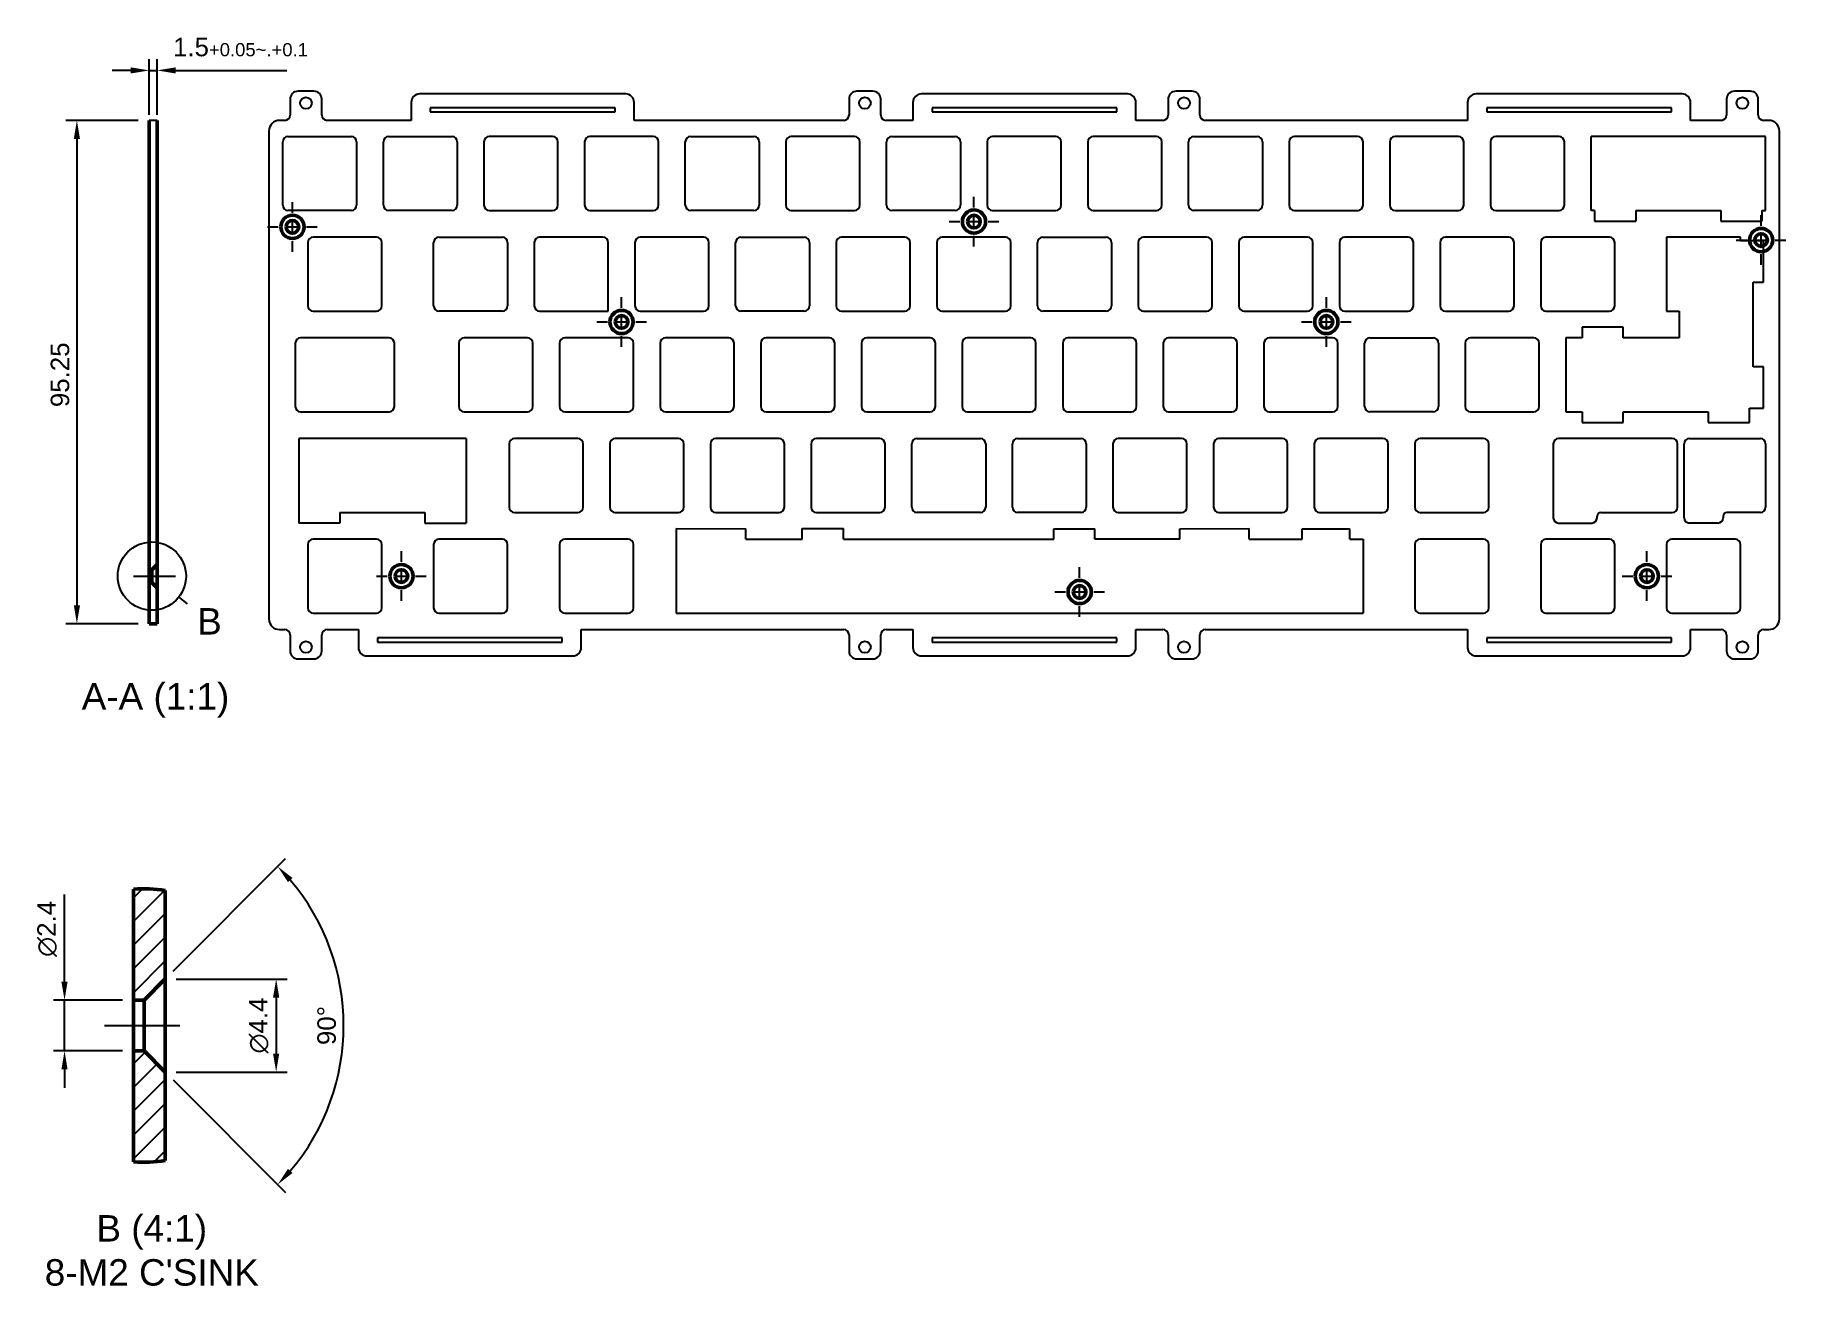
# Model space of a CAD drawing. Header units: millimetres. Extents: x 18 to 350, y 21 to 258.
import ezdxf

# ---------------------------------------------------------------- set-up
doc = ezdxf.new("R2010")
doc.units = ezdxf.units.MM
doc.linetypes.add('CENTER2', pattern=[28.575, 19.05, -3.175, 3.175, -3.175])
for name, color, linetype, lineweight in [('Detail Boundary', 7, 'Continuous', 25), ('FD_Dimensions', 7, 'Continuous', 25), ('Hatching', 7, 'Continuous', 25), ('Smart Centers', 7, 'CENTER2', 25), ('View Labels', 7, 'Continuous', 25), ('Visible', 7, 'Continuous', 50)]:
    doc.layers.add(name, color=color, linetype=linetype, lineweight=lineweight)
doc.styles.get("Standard").update_dxf_attribs({"font": 'Arial.ttf'})
doc.dimstyles.new('Dim-ISO-25', dxfattribs={"dimtxt": 3.5, "dimasz": 3.5, "dimexe": 2.1, "dimexo": 2.1, "dimgap": 1.4, "dimtad": 1, "dimdsep": 46, "dimtxsty": 'Standard', "dimcen": 0, "dimazin": 2, "dimtp": 0.1, "dimtm": 0.1, "dimtfac": 0.714286, "dimtmove": 0, "dimatfit": 3, "dimfxl": 1, "dimarcsym": 0})

# ---------------------------------------------------------------- blocks, each defined once
blk = doc.blocks.new('*U74')
at = {"layer": 'Smart Centers', "color": 0, "ltscale": 0.75, "transparency": 16777216}
for p, q in [((0, 2.68), (0, 4.7)), ((-4.7, 0), (-2.68, 0)), ((2.68, 0), (4.7, 0)), ((0, -4.7), (0, -2.68))]:
    blk.add_line(p, q, dxfattribs=at)
at = {"layer": 'Smart Centers', "color": 0, "linetype": 'Continuous', "ltscale": 0.75, "transparency": 16777216}
for p, q in [((-0.89, 0), (0.89, 0)), ((0, -0.89), (0, 0.89))]:
    blk.add_line(p, q, dxfattribs=at)
blk = doc.blocks.new('*U75')
at = {"layer": 'Smart Centers', "color": 0, "ltscale": 0.75, "transparency": 16777216}
for p, q in [((0, 2.68), (0, 4.7)), ((-4.7, 0), (-2.68, 0)), ((2.68, 0), (4.7, 0)), ((0, -4.7), (0, -2.68))]:
    blk.add_line(p, q, dxfattribs=at)
at = {"layer": 'Smart Centers', "color": 0, "linetype": 'Continuous', "ltscale": 0.75, "transparency": 16777216}
for p, q in [((-0.89, 0), (0.89, 0)), ((0, -0.89), (0, 0.89))]:
    blk.add_line(p, q, dxfattribs=at)
blk = doc.blocks.new('*U76')
at = {"layer": 'Smart Centers', "color": 0, "ltscale": 0.75, "transparency": 16777216}
for p, q in [((0, 2.68), (0, 4.7)), ((-4.7, 0), (-2.68, 0)), ((2.68, 0), (4.7, 0)), ((0, -4.7), (0, -2.68))]:
    blk.add_line(p, q, dxfattribs=at)
at = {"layer": 'Smart Centers', "color": 0, "linetype": 'Continuous', "ltscale": 0.75, "transparency": 16777216}
for p, q in [((-0.89, 0), (0.89, 0)), ((0, -0.89), (0, 0.89))]:
    blk.add_line(p, q, dxfattribs=at)
blk = doc.blocks.new('*U77')
at = {"layer": 'Smart Centers', "color": 0, "ltscale": 0.75, "transparency": 16777216}
for p, q in [((0, 2.68), (0, 4.7)), ((-4.7, 0), (-2.68, 0)), ((2.68, 0), (4.7, 0)), ((0, -4.7), (0, -2.68))]:
    blk.add_line(p, q, dxfattribs=at)
at = {"layer": 'Smart Centers', "color": 0, "linetype": 'Continuous', "ltscale": 0.75, "transparency": 16777216}
for p, q in [((-0.89, 0), (0.89, 0)), ((0, -0.89), (0, 0.89))]:
    blk.add_line(p, q, dxfattribs=at)
blk = doc.blocks.new('*U78')
at = {"layer": 'Smart Centers', "color": 0, "ltscale": 0.75, "transparency": 16777216}
for p, q in [((0, 2.68), (0, 4.7)), ((-4.7, 0), (-2.68, 0)), ((2.68, 0), (4.7, 0)), ((0, -4.7), (0, -2.68))]:
    blk.add_line(p, q, dxfattribs=at)
at = {"layer": 'Smart Centers', "color": 0, "linetype": 'Continuous', "ltscale": 0.75, "transparency": 16777216}
for p, q in [((-0.89, 0), (0.89, 0)), ((0, -0.89), (0, 0.89))]:
    blk.add_line(p, q, dxfattribs=at)
blk = doc.blocks.new('*U79')
at = {"layer": 'Smart Centers', "color": 0, "ltscale": 0.75, "transparency": 16777216}
for p, q in [((0, 2.68), (0, 4.7)), ((-4.7, 0), (-2.68, 0)), ((2.68, 0), (4.7, 0)), ((0, -4.7), (0, -2.68))]:
    blk.add_line(p, q, dxfattribs=at)
at = {"layer": 'Smart Centers', "color": 0, "linetype": 'Continuous', "ltscale": 0.75, "transparency": 16777216}
for p, q in [((-0.89, 0), (0.89, 0)), ((0, -0.89), (0, 0.89))]:
    blk.add_line(p, q, dxfattribs=at)
blk = doc.blocks.new('*U80')
at = {"layer": 'Smart Centers', "color": 0, "ltscale": 0.75, "transparency": 16777216}
for p, q in [((0, 2.68), (0, 4.7)), ((-4.7, 0), (-2.68, 0)), ((2.68, 0), (4.7, 0)), ((0, -4.7), (0, -2.68))]:
    blk.add_line(p, q, dxfattribs=at)
at = {"layer": 'Smart Centers', "color": 0, "linetype": 'Continuous', "ltscale": 0.75, "transparency": 16777216}
for p, q in [((-0.89, 0), (0.89, 0)), ((0, -0.89), (0, 0.89))]:
    blk.add_line(p, q, dxfattribs=at)
blk = doc.blocks.new('*U81')
at = {"layer": 'Smart Centers', "color": 0, "ltscale": 0.75, "transparency": 16777216}
for p, q in [((0, 2.68), (0, 4.7)), ((-4.7, 0), (-2.68, 0)), ((2.68, 0), (4.7, 0)), ((0, -4.7), (0, -2.68))]:
    blk.add_line(p, q, dxfattribs=at)
at = {"layer": 'Smart Centers', "color": 0, "linetype": 'Continuous', "ltscale": 0.75, "transparency": 16777216}
for p, q in [((-0.89, 0), (0.89, 0)), ((0, -0.89), (0, 0.89))]:
    blk.add_line(p, q, dxfattribs=at)
blk = doc.blocks.new('*U82')
at = {"layer": 'Smart Centers', "color": 0, "ltscale": 0.75, "transparency": 16777216}
blk.add_line((-4, 0), (4, 0), dxfattribs=at)
blk = doc.blocks.new('*D86')
at = {"layer": 'Defpoints', "color": 0, "transparency": 16777216}
for p in [(41.54, 251.17), (40.04, 240.67), (41.54, 240.67)]:
    blk.add_point(p, dxfattribs=at)
at = {"layer": 'FD_Dimensions', "color": 0, "lineweight": -2, "transparency": 16777216}
for p, q in [((40.04, 242.77), (40.04, 253.27)), ((41.54, 242.77), (41.54, 253.27)), ((36.54, 251.17), (33.04, 251.17)), ((40.04, 251.17), (41.54, 251.17)), ((45.04, 251.17), (66.11, 251.17))]:
    blk.add_line(p, q, dxfattribs=at)
at = {"layer": 'FD_Dimensions', "color": 0, "transparency": 16777216}
for points in [[(36.54, 251.75), (36.54, 250.59), (40.04, 251.17)], [(45.04, 251.75), (45.04, 250.59), (41.54, 251.17)]]:
    blk.add_solid(points, dxfattribs=at)
at = {"layer": 'FD_Dimensions', "color": 0, "transparency": 16777216, "insert": (57.32, 255.57), "char_height": 3.5, "attachment_point": 5}
blk.add_mtext('1.5{\\H2.5;\\S+0.05~.+0.1;}', dxfattribs=at)
blk = doc.blocks.new('*D87')
at = {"layer": 'Defpoints', "color": 0, "transparency": 16777216}
for p in [(40.04, 241.72), (26.35, 146.47), (40.04, 146.47)]:
    blk.add_point(p, dxfattribs=at)
at = {"layer": 'FD_Dimensions', "color": 0, "lineweight": -2, "transparency": 16777216}
for p, q in [((37.94, 241.72), (24.25, 241.72)), ((26.35, 238.22), (26.35, 149.97)), ((37.94, 146.47), (24.25, 146.47))]:
    blk.add_line(p, q, dxfattribs=at)
at = {"layer": 'FD_Dimensions', "color": 0, "transparency": 16777216}
for points in [[(25.77, 238.22), (26.94, 238.22), (26.35, 241.72)], [(25.77, 149.97), (26.94, 149.97), (26.35, 146.47)]]:
    blk.add_solid(points, dxfattribs=at)
at = {"layer": 'FD_Dimensions', "color": 0, "transparency": 16777216, "insert": (23.17, 193.57), "char_height": 3.5, "attachment_point": 5, "rotation": 90}
blk.add_mtext('95.25', dxfattribs=at)
blk = doc.blocks.new('*U88')
at = {"layer": 'Smart Centers', "color": 0, "ltscale": 0.75, "transparency": 16777216}
blk.add_line((-9.5, 0), (6.74, 0), dxfattribs=at)
blk = doc.blocks.new('*D93')
at = {"layer": 'Defpoints', "color": 0, "transparency": 16777216}
for p in [(24.01, 75.23), (37.07, 75.23), (37.07, 65.63)]:
    blk.add_point(p, dxfattribs=at)
at = {"layer": 'FD_Dimensions', "color": 0, "lineweight": -2, "transparency": 16777216}
for p, q in [((24.01, 78.73), (24.01, 95.2)), ((34.97, 75.23), (21.91, 75.23)), ((24.01, 65.63), (24.01, 75.23)), ((34.97, 65.63), (21.91, 65.63)), ((24.01, 62.13), (24.01, 58.63))]:
    blk.add_line(p, q, dxfattribs=at)
at = {"layer": 'FD_Dimensions', "color": 0, "transparency": 16777216}
for points in [[(23.42, 78.73), (24.59, 78.73), (24.01, 75.23)], [(23.42, 62.13), (24.59, 62.13), (24.01, 65.63)]]:
    blk.add_solid(points, dxfattribs=at)
at = {"layer": 'FD_Dimensions', "color": 0, "transparency": 16777216, "insert": (20.72, 88.72), "char_height": 3.5, "attachment_point": 5, "rotation": 90}
blk.add_mtext('∅2.4', dxfattribs=at)
blk = doc.blocks.new('*D94')
at = {"layer": 'Defpoints', "color": 0, "transparency": 16777216}
for p in [(43.07, 79.23), (43.07, 61.63), (64.07, 61.63)]:
    blk.add_point(p, dxfattribs=at)
at = {"layer": 'FD_Dimensions', "color": 0, "lineweight": -2, "transparency": 16777216}
for p, q in [((45.17, 79.23), (66.17, 79.23)), ((64.07, 75.73), (64.07, 65.13)), ((45.17, 61.63), (66.17, 61.63))]:
    blk.add_line(p, q, dxfattribs=at)
at = {"layer": 'FD_Dimensions', "color": 0, "transparency": 16777216}
for points in [[(63.48, 75.73), (64.65, 75.73), (64.07, 79.23)], [(63.48, 65.13), (64.65, 65.13), (64.07, 61.63)]]:
    blk.add_solid(points, dxfattribs=at)
at = {"layer": 'FD_Dimensions', "color": 0, "transparency": 16777216, "insert": (60.78, 70.43), "char_height": 3.5, "attachment_point": 5, "rotation": 90}
blk.add_mtext('∅4.4', dxfattribs=at)
blk = doc.blocks.new('*D95')
at = {"layer": 'Defpoints', "color": 0, "transparency": 16777216}
for p in [(43.07, 79.23), (39.07, 75.23), (39.07, 65.63), (43.07, 61.63), (75.37, 59.42)]:
    blk.add_point(p, dxfattribs=at)
at = {"layer": 'FD_Dimensions', "color": 0, "lineweight": -2, "transparency": 16777216}
for p, q in [((44.55, 80.72), (65.84, 102.01)), ((44.55, 60.15), (65.84, 38.86))]:
    blk.add_line(p, q, dxfattribs=at)
blk.add_arc((34.27, 70.43), 42.56, 319.7135, 40.2865, dxfattribs=at)
at = {"layer": 'FD_Dimensions', "color": 0, "transparency": 16777216}
for points in [[(66.3, 97.56), (67.16, 98.35), (64.36, 100.53)], [(67.16, 42.52), (66.3, 43.31), (64.36, 40.34)]]:
    blk.add_solid(points, dxfattribs=at)
at = {"layer": 'FD_Dimensions', "color": 0, "transparency": 16777216, "insert": (73.64, 70.43), "char_height": 3.5, "attachment_point": 5, "rotation": 90}
blk.add_mtext('90°', dxfattribs=at)

msp = doc.modelspace()

# ---------------------------------------------------------------- hatches: boundary and pattern name
at = {"layer": 'Hatching'}
h = msp.add_hatch(dxfattribs=at)
h.set_pattern_fill('ANSI31', color=256, style=0)
h.set_pattern_definition([(45, (-43.5775, -8.4893), (-2.245064, 2.245064), [])])
edge = h.paths.add_edge_path(flags=0)
edge.add_line((37.067, 75.235), (39.067, 75.235))
edge.add_line((39.067, 75.235), (43.067, 79.235))
edge.add_line((43.067, 79.235), (43.067, 95.989))
edge.add_ellipse((39.067, 70.435), major_axis=(2, -25.788), ratio=1, start_angle=166.66906, end_angle=180)
edge.add_line((37.067, 96.223), (37.067, 75.235))
edge = h.paths.add_edge_path(flags=0)
edge.add_line((39.067, 65.635), (37.067, 65.635))
edge.add_line((37.067, 65.635), (37.067, 44.647))
edge.add_ellipse((39.067, 70.435), major_axis=(-4, 25.554), ratio=1, start_angle=166.66906, end_angle=180)
edge.add_line((43.067, 44.88), (43.067, 61.635))
edge.add_line((43.067, 61.635), (39.067, 65.635))

# ---------------------------------------------------------------- linework, layer by layer
for p, q in [((66.708, 245.74), (66.708, 242.72)), ((71.208, 247.24), (68.208, 247.24)), ((72.708, 242.72), (72.708, 245.74)), ((130.227, 246.717), (91.227, 246.717)), ((172.508, 245.74), (172.508, 242.72)), ((177.008, 247.24), (174.008, 247.24)), ((178.508, 242.72), (178.508, 245.74)), ((225.215, 246.717), (186.215, 246.717)), ((232.908, 245.74), (232.908, 242.72)), ((237.408, 247.24), (234.408, 247.24)), ((238.908, 242.72), (238.908, 245.74)), ((330.203, 246.717), (291.203, 246.717)), ((338.608, 245.74), (338.608, 242.72)), ((343.108, 247.24), (340.108, 247.24)), ((344.608, 242.72), (344.608, 245.74)), ((89.627, 245.117), (89.627, 244.617)), ((89.627, 244.617), (89.627, 241.72)), ((93.227, 244.117), (93.227, 243.317)), ((93.827, 244.117), (93.227, 244.117)), ((93.227, 243.317), (93.827, 243.317)), ((127.627, 244.117), (93.827, 244.117)), ((93.827, 243.317), (127.627, 243.317)), ((128.227, 244.117), (127.627, 244.117)), ((127.627, 243.317), (128.227, 243.317)), ((128.227, 243.317), (128.227, 244.117)), ((131.827, 244.617), (131.827, 245.117)), ((131.827, 241.72), (131.827, 244.617)), ((184.615, 245.117), (184.615, 244.617)), ((184.615, 244.617), (184.615, 241.72)), ((188.815, 244.117), (188.215, 244.117)), ((188.215, 244.117), (188.215, 243.317)), ((188.215, 243.317), (188.815, 243.317)), ((222.615, 244.117), (188.815, 244.117)), ((188.815, 243.317), (222.615, 243.317)), ((223.215, 244.117), (222.615, 244.117)), ((222.615, 243.317), (223.215, 243.317)), ((223.215, 243.317), (223.215, 244.117)), ((226.815, 244.617), (226.815, 245.117)), ((226.815, 241.72), (226.815, 244.617)), ((289.603, 245.117), (289.603, 244.617)), ((289.603, 244.617), (289.603, 241.72)), ((293.803, 244.117), (293.203, 244.117)), ((293.203, 244.117), (293.203, 243.317)), ((293.203, 243.317), (293.803, 243.317)), ((327.603, 244.117), (293.803, 244.117)), ((293.803, 243.317), (327.603, 243.317)), ((328.203, 244.117), (327.603, 244.117)), ((327.603, 243.317), (328.203, 243.317)), ((328.203, 243.317), (328.203, 244.117)), ((331.803, 244.617), (331.803, 245.117)), ((331.803, 241.72), (331.803, 244.617)), ((41.54, 241.72), (40.04, 241.72)), ((62.708, 239.72), (62.708, 147.37)), ((65.708, 241.72), (64.708, 241.72)), ((66.308, 238.67), (78.308, 238.67)), ((89.627, 241.72), (73.708, 241.72)), ((85.358, 238.67), (97.358, 238.67)), ((116.408, 238.67), (104.408, 238.67)), ((135.458, 238.67), (123.458, 238.67)), ((171.508, 241.72), (131.827, 241.72)), ((142.508, 238.67), (154.508, 238.67)), ((173.558, 238.67), (161.558, 238.67)), ((184.615, 241.72), (179.508, 241.72)), ((180.608, 238.67), (192.608, 238.67)), ((211.658, 238.67), (199.658, 238.67)), ((230.708, 238.67), (218.708, 238.67)), ((231.908, 241.72), (226.815, 241.72)), ((237.758, 238.67), (249.758, 238.67)), ((289.603, 241.72), (239.908, 241.72)), ((268.808, 238.67), (256.808, 238.67)), ((287.858, 238.67), (275.858, 238.67)), ((306.908, 238.67), (294.908, 238.67)), ((312.959, 224.651), (312.959, 238.668)), ((346.008, 238.668), (312.959, 238.668)), ((337.608, 241.72), (331.803, 241.72)), ((346.608, 241.72), (345.608, 241.72)), ((346.008, 224.651), (346.008, 238.668)), ((348.608, 147.37), (348.608, 239.72)), ((65.308, 225.67), (65.308, 237.67)), ((79.308, 237.67), (79.308, 225.67)), ((84.358, 225.67), (84.358, 237.67)), ((98.358, 237.67), (98.358, 225.67)), ((103.408, 237.67), (103.408, 225.67)), ((117.408, 225.67), (117.408, 237.67)), ((122.458, 237.67), (122.458, 225.67)), ((136.458, 225.67), (136.458, 237.67)), ((141.508, 225.67), (141.508, 237.67)), ((155.508, 237.67), (155.508, 225.67)), ((160.558, 237.67), (160.558, 225.67)), ((174.558, 225.67), (174.558, 237.67)), ((179.608, 225.67), (179.608, 237.67)), ((193.608, 237.67), (193.608, 225.67)), ((198.658, 237.67), (198.658, 225.67)), ((212.658, 225.67), (212.658, 237.67)), ((217.708, 237.67), (217.708, 225.67)), ((231.708, 225.67), (231.708, 237.67)), ((236.758, 225.67), (236.758, 237.67)), ((250.758, 237.67), (250.758, 225.67)), ((255.808, 237.67), (255.808, 225.67)), ((269.808, 225.67), (269.808, 237.67)), ((274.858, 237.67), (274.858, 225.67)), ((288.858, 225.67), (288.858, 237.67)), ((293.908, 237.67), (293.908, 225.67)), ((307.908, 225.67), (307.908, 237.67)), ((78.308, 224.67), (66.308, 224.67)), ((97.358, 224.67), (85.358, 224.67)), ((104.408, 224.67), (116.408, 224.67)), ((123.458, 224.67), (135.458, 224.67)), ((154.508, 224.67), (142.508, 224.67)), ((161.558, 224.67), (173.558, 224.67)), ((192.608, 224.67), (180.608, 224.67)), ((199.658, 224.67), (211.658, 224.67)), ((218.708, 224.67), (230.708, 224.67)), ((249.758, 224.67), (237.758, 224.67)), ((256.808, 224.67), (268.808, 224.67)), ((275.858, 224.67), (287.858, 224.67)), ((294.908, 224.67), (306.908, 224.67)), ((313.637, 224.651), (312.959, 224.651)), ((313.637, 224.651), (313.637, 222.625)), ((313.637, 222.625), (321.437, 222.625)), ((321.437, 224.651), (321.437, 222.625)), ((321.437, 224.651), (337.513, 224.651)), ((337.513, 224.651), (337.513, 222.625)), ((337.513, 222.625), (345.313, 222.625)), ((345.313, 224.651), (345.313, 222.625)), ((345.313, 224.651), (346.008, 224.651)), ((83.071, 219.62), (71.071, 219.62)), ((94.883, 219.62), (106.883, 219.62)), ((125.933, 219.62), (113.933, 219.62)), ((144.983, 219.62), (132.983, 219.62)), ((152.033, 219.62), (164.033, 219.62)), ((183.083, 219.62), (171.083, 219.62)), ((202.133, 219.62), (190.133, 219.62)), ((209.183, 219.62), (221.183, 219.62)), ((240.233, 219.62), (228.233, 219.62)), ((259.283, 219.62), (247.283, 219.62)), ((278.333, 219.62), (266.333, 219.62)), ((297.383, 219.62), (285.383, 219.62)), ((316.433, 219.62), (304.433, 219.62)), ((341.245, 219.614), (327.246, 219.614)), ((327.246, 219.614), (327.246, 205.613)), ((341.245, 218.927), (341.245, 219.614)), ((345.627, 218.927), (341.245, 218.927)), ((345.627, 211.127), (345.627, 218.927)), ((70.071, 218.62), (70.071, 206.62)), ((84.071, 206.62), (84.071, 218.62)), ((93.883, 206.62), (93.883, 218.62)), ((107.883, 218.62), (107.883, 206.62)), ((112.933, 218.62), (112.933, 206.62)), ((126.933, 205.62), (126.933, 218.62)), ((131.983, 218.62), (131.983, 206.62)), ((145.983, 206.62), (145.983, 218.62)), ((151.033, 206.62), (151.033, 218.62)), ((165.033, 218.62), (165.033, 206.62)), ((170.083, 218.62), (170.083, 206.62)), ((184.083, 206.62), (184.083, 218.62)), ((189.133, 218.62), (189.133, 206.62)), ((203.133, 206.62), (203.133, 218.62)), ((208.183, 206.62), (208.183, 218.62)), ((222.183, 218.62), (222.183, 206.62)), ((227.233, 218.62), (227.233, 206.62)), ((241.233, 206.62), (241.233, 218.62)), ((246.283, 218.62), (246.283, 206.62)), ((260.283, 206.62), (260.283, 218.62)), ((265.333, 218.62), (265.333, 206.62)), ((279.333, 206.62), (279.333, 218.62)), ((284.383, 218.62), (284.383, 206.62)), ((298.383, 206.62), (298.383, 218.62)), ((303.433, 218.62), (303.433, 206.62)), ((317.433, 206.62), (317.433, 218.62)), ((343.626, 195.051), (343.626, 211.127)), ((343.626, 211.127), (345.627, 211.127)), ((71.071, 205.62), (83.071, 205.62)), ((106.883, 205.62), (94.883, 205.62)), ((113.933, 205.62), (126.933, 205.62)), ((132.983, 205.62), (144.983, 205.62)), ((164.033, 205.62), (152.033, 205.62)), ((171.083, 205.62), (183.083, 205.62)), ((190.133, 205.62), (202.133, 205.62)), ((221.183, 205.62), (209.183, 205.62)), ((228.233, 205.62), (240.233, 205.62)), ((247.283, 205.62), (259.283, 205.62)), ((266.333, 205.62), (278.333, 205.62)), ((285.383, 205.62), (297.383, 205.62)), ((304.433, 205.62), (316.433, 205.62)), ((327.246, 205.613), (329.627, 205.613)), ((329.627, 205.613), (329.627, 200.568)), ((319.064, 202.564), (311.264, 202.564)), ((311.264, 202.564), (311.264, 200.564)), ((319.064, 200.564), (319.064, 202.564)), ((67.689, 199.57), (67.689, 187.57)), ((85.452, 200.57), (68.689, 200.57)), ((86.452, 187.57), (86.452, 199.57)), ((98.646, 199.57), (98.646, 187.57)), ((111.646, 200.57), (99.646, 200.57)), ((112.646, 187.57), (112.646, 199.57)), ((117.696, 199.57), (117.696, 187.57)), ((130.696, 200.57), (118.696, 200.57)), ((131.696, 187.57), (131.696, 199.57)), ((136.746, 199.57), (136.746, 187.57)), ((149.746, 200.57), (137.746, 200.57)), ((150.746, 187.57), (150.746, 199.57)), ((155.796, 199.57), (155.796, 187.57)), ((168.796, 200.57), (156.796, 200.57)), ((169.796, 187.57), (169.796, 199.57)), ((174.846, 199.57), (174.846, 187.57)), ((187.846, 200.57), (175.846, 200.57)), ((188.846, 187.57), (188.846, 199.57)), ((193.896, 199.57), (193.896, 187.57)), ((206.896, 200.57), (194.896, 200.57)), ((207.896, 187.57), (207.896, 199.57)), ((212.946, 199.57), (212.946, 187.57)), ((225.946, 200.57), (213.946, 200.57)), ((226.946, 187.57), (226.946, 199.57)), ((231.996, 199.57), (231.996, 187.57)), ((244.996, 200.57), (232.996, 200.57)), ((245.996, 187.57), (245.996, 199.57)), ((251.046, 199.57), (251.046, 187.57)), ((264.046, 200.57), (252.046, 200.57)), ((265.046, 187.57), (265.046, 199.57)), ((270.096, 187.57), (270.096, 199.57)), ((271.096, 200.57), (283.096, 200.57)), ((284.096, 199.57), (284.096, 187.57)), ((289.146, 199.57), (289.146, 187.57)), ((302.146, 200.57), (290.146, 200.57)), ((303.146, 187.57), (303.146, 199.57)), ((311.264, 200.564), (308.194, 200.564)), ((308.194, 200.564), (308.194, 186.563)), ((329.627, 200.568), (319.064, 200.564)), ((345.627, 195.051), (343.626, 195.051)), ((345.627, 187.251), (345.627, 195.051)), ((68.689, 186.57), (85.452, 186.57)), ((99.646, 186.57), (111.646, 186.57)), ((118.696, 186.57), (130.696, 186.57)), ((137.746, 186.57), (149.746, 186.57)), ((156.796, 186.57), (168.796, 186.57)), ((175.846, 186.57), (187.846, 186.57)), ((194.896, 186.57), (206.896, 186.57)), ((213.946, 186.57), (225.946, 186.57)), ((232.996, 186.57), (244.996, 186.57)), ((252.046, 186.57), (264.046, 186.57)), ((283.096, 186.57), (271.096, 186.57)), ((290.146, 186.57), (302.146, 186.57)), ((308.194, 186.563), (311.264, 186.563)), ((311.264, 186.563), (311.264, 184.564)), ((319.064, 184.564), (319.064, 186.563)), ((319.064, 186.563), (335.14, 186.563)), ((335.14, 186.563), (335.14, 184.564)), ((342.94, 184.564), (342.94, 187.251)), ((342.94, 187.251), (345.627, 187.251)), ((311.264, 184.564), (319.064, 184.564)), ((335.14, 184.564), (342.94, 184.564)), ((100.022, 181.498), (68.346, 181.486)), ((68.346, 181.488), (68.346, 165.486)), ((100.022, 181.498), (100.022, 165.486)), ((108.171, 180.52), (108.171, 168.52)), ((121.171, 181.52), (109.171, 181.52)), ((122.171, 168.52), (122.171, 180.52)), ((127.221, 180.52), (127.221, 168.52)), ((140.221, 181.52), (128.221, 181.52)), ((141.221, 168.52), (141.221, 180.52)), ((146.271, 180.52), (146.271, 168.52)), ((159.271, 181.52), (147.271, 181.52)), ((160.271, 168.52), (160.271, 180.52)), ((165.321, 180.52), (165.321, 168.52)), ((178.321, 181.52), (166.321, 181.52)), ((179.321, 168.52), (179.321, 180.52)), ((184.371, 168.52), (184.371, 180.52)), ((185.371, 181.52), (197.371, 181.52)), ((198.371, 180.52), (198.371, 168.52)), ((203.421, 168.52), (203.421, 180.52)), ((204.421, 181.52), (216.421, 181.52)), ((217.421, 180.52), (217.421, 168.52)), ((222.471, 180.52), (222.471, 168.52)), ((235.471, 181.52), (223.471, 181.52)), ((236.471, 168.52), (236.471, 180.52)), ((241.521, 180.52), (241.521, 168.52)), ((254.521, 181.52), (242.521, 181.52)), ((255.521, 168.52), (255.521, 180.52)), ((260.571, 180.52), (260.571, 168.52)), ((273.571, 181.52), (261.571, 181.52)), ((274.571, 168.52), (274.571, 180.52)), ((279.621, 180.52), (279.621, 168.52)), ((292.621, 181.52), (280.621, 181.52)), ((293.621, 168.52), (293.621, 180.52)), ((305.814, 180.52), (305.814, 166.52)), ((328.339, 181.52), (306.814, 181.52)), ((329.339, 168.52), (329.339, 180.52)), ((330.577, 166.52), (330.577, 180.52)), ((331.577, 181.52), (345.008, 181.52)), ((346.008, 180.52), (346.008, 168.52)), ((76.146, 167.486), (92.222, 167.486)), ((76.146, 167.486), (76.146, 165.486)), ((92.222, 167.486), (92.222, 165.486)), ((109.171, 167.52), (121.171, 167.52)), ((128.221, 167.52), (140.221, 167.52)), ((147.271, 167.52), (159.271, 167.52)), ((166.321, 167.52), (178.321, 167.52)), ((197.371, 167.52), (185.371, 167.52)), ((216.421, 167.52), (204.421, 167.52)), ((223.471, 167.52), (235.471, 167.52)), ((242.521, 167.52), (254.521, 167.52)), ((261.571, 167.52), (273.571, 167.52)), ((280.621, 167.52), (292.621, 167.52)), ((314.101, 166.52), (314.101, 166.82)), ((314.801, 167.52), (328.339, 167.52)), ((337.977, 166.82), (337.977, 166.52)), ((345.008, 167.52), (338.677, 167.52)), ((76.146, 165.486), (68.346, 165.486)), ((83.071, 162.47), (71.071, 162.47)), ((92.222, 165.486), (100.022, 165.486)), ((106.883, 162.47), (94.883, 162.47)), ((130.696, 162.47), (118.696, 162.47)), ((139.781, 164.476), (152.993, 164.432)), ((139.781, 164.476), (139.781, 148.468)), ((152.993, 162.468), (152.993, 164.432)), ((152.993, 162.468), (163.657, 162.468)), ((163.657, 162.468), (163.657, 164.476)), ((163.657, 164.476), (171.457, 164.476)), ((171.457, 162.468), (171.457, 164.476)), ((171.457, 162.468), (211.248, 162.469)), ((211.248, 162.469), (211.248, 164.447)), ((211.248, 164.447), (219.048, 164.447)), ((219.048, 162.447), (219.048, 164.447)), ((235.124, 162.447), (219.048, 162.447)), ((235.124, 164.447), (248.226, 164.486)), ((235.124, 162.447), (235.124, 164.447)), ((248.226, 162.468), (248.226, 164.479)), ((248.226, 162.468), (258.293, 162.468)), ((258.293, 162.468), (258.293, 164.423)), ((258.293, 164.423), (267.293, 164.423)), ((267.293, 162.468), (267.293, 164.423)), ((267.293, 162.468), (269.808, 162.468)), ((269.808, 162.468), (269.808, 148.487)), ((292.621, 162.47), (280.621, 162.47)), ((316.433, 162.47), (304.433, 162.47)), ((306.814, 165.52), (313.101, 165.52)), ((340.246, 162.47), (328.246, 162.47)), ((336.977, 165.52), (331.577, 165.52)), ((70.071, 161.47), (70.071, 149.47)), ((84.071, 149.47), (84.071, 161.47)), ((93.883, 161.47), (93.883, 149.47)), ((107.883, 149.47), (107.883, 161.47)), ((117.696, 161.47), (117.696, 149.47)), ((131.696, 149.47), (131.696, 161.47)), ((279.621, 161.47), (279.621, 149.47)), ((293.621, 149.47), (293.621, 161.47)), ((303.433, 161.47), (303.433, 149.47)), ((317.433, 149.47), (317.433, 161.47)), ((327.246, 161.47), (327.246, 149.47)), ((341.246, 149.47), (341.246, 161.47)), ((71.071, 148.47), (83.071, 148.47)), ((94.883, 148.47), (106.883, 148.47)), ((118.696, 148.47), (130.696, 148.47)), ((139.781, 148.467), (269.808, 148.487)), ((280.621, 148.47), (292.621, 148.47)), ((304.433, 148.47), (316.433, 148.47)), ((328.246, 148.47), (340.246, 148.47)), ((64.708, 145.37), (65.708, 145.37)), ((66.708, 144.37), (66.708, 141.3)), ((72.708, 141.3), (72.708, 144.37)), ((73.708, 145.37), (79.627, 145.37)), ((79.627, 145.37), (79.627, 142.419)), ((83.827, 143.77), (83.227, 143.77)), ((83.227, 143.77), (83.227, 142.97)), ((83.227, 142.97), (83.827, 142.97)), ((117.627, 143.77), (83.827, 143.77)), ((83.827, 142.97), (117.627, 142.97)), ((118.227, 143.77), (117.627, 143.77)), ((117.627, 142.97), (118.227, 142.97)), ((118.227, 142.97), (118.227, 143.77)), ((121.827, 142.419), (121.827, 145.37)), ((121.827, 145.37), (171.508, 145.37)), ((172.508, 144.37), (172.508, 141.3)), ((178.508, 141.3), (178.508, 144.37)), ((179.508, 145.37), (184.615, 145.37)), ((184.615, 145.37), (184.615, 142.419)), ((188.815, 143.77), (188.215, 143.77)), ((188.215, 143.77), (188.215, 142.97)), ((188.215, 142.97), (188.815, 142.97)), ((222.615, 143.77), (188.815, 143.77)), ((188.815, 142.97), (222.615, 142.97)), ((223.215, 143.77), (222.615, 143.77)), ((222.615, 142.97), (223.215, 142.97)), ((223.215, 142.97), (223.215, 143.77)), ((226.815, 142.419), (226.815, 145.37)), ((226.815, 145.37), (231.908, 145.37)), ((232.908, 144.37), (232.908, 141.3)), ((238.908, 141.3), (238.908, 144.37)), ((239.908, 145.37), (289.603, 145.37)), ((289.603, 145.37), (289.603, 142.419)), ((293.803, 143.77), (293.203, 143.77)), ((293.203, 143.77), (293.203, 142.97)), ((293.203, 142.97), (293.803, 142.97)), ((327.603, 143.77), (293.803, 143.77)), ((293.803, 142.97), (327.603, 142.97)), ((328.203, 143.77), (327.603, 143.77)), ((327.603, 142.97), (328.203, 142.97)), ((328.203, 142.97), (328.203, 143.77)), ((331.803, 142.419), (331.803, 145.37)), ((331.803, 145.37), (337.608, 145.37)), ((338.608, 144.37), (338.608, 141.3)), ((344.608, 141.3), (344.608, 144.37)), ((345.608, 145.37), (346.608, 145.37)), ((68.208, 139.8), (71.208, 139.8)), ((79.627, 142.419), (79.627, 141.97)), ((81.227, 140.37), (120.227, 140.37)), ((121.827, 141.97), (121.827, 142.419)), ((174.008, 139.8), (177.008, 139.8)), ((184.615, 142.419), (184.615, 141.97)), ((186.215, 140.37), (225.215, 140.37)), ((226.815, 141.97), (226.815, 142.419)), ((234.408, 139.8), (237.408, 139.8)), ((289.603, 142.419), (289.603, 141.97)), ((291.203, 140.37), (330.203, 140.37)), ((331.803, 141.97), (331.803, 142.419)), ((340.108, 139.8), (343.108, 139.8))]:
    msp.add_line(p, q)
for centre in [(69.708, 244.99), (175.508, 244.99), (235.908, 244.99), (341.608, 244.99), (69.708, 142.05), (175.508, 142.05), (235.908, 142.05), (341.608, 142.05)]:
    msp.add_circle(centre, 1.1)
for centre, radius, start, end in [((68.208, 245.74), 1.5, 90, 180), ((71.208, 245.74), 1.5, 0, 90), ((91.227, 245.117), 1.6, 90, 180), ((130.227, 245.117), 1.6, 0, 90), ((174.008, 245.74), 1.5, 90, 180), ((177.008, 245.74), 1.5, 0, 90), ((186.215, 245.117), 1.6, 90, 180), ((225.215, 245.117), 1.6, 0, 90), ((234.408, 245.74), 1.5, 90, 180), ((237.408, 245.74), 1.5, 0, 90), ((291.203, 245.117), 1.6, 90, 180), ((330.203, 245.117), 1.6, 0, 90), ((340.108, 245.74), 1.5, 90, 180), ((343.108, 245.74), 1.5, 0, 90), ((65.708, 242.72), 1, 270, 0), ((73.708, 242.72), 1, 180, 270), ((171.508, 242.72), 1, 270, 0), ((179.508, 242.72), 1, 180, 270), ((231.908, 242.72), 1, 270, 0), ((239.908, 242.72), 1, 180, 270), ((337.608, 242.72), 1, 270, 0), ((345.608, 242.72), 1, 180, 270), ((64.708, 239.72), 2, 90, 180), ((66.308, 237.67), 1, 90, 180), ((78.308, 237.67), 1, 360, 90), ((85.358, 237.67), 1, 90, 180), ((97.358, 237.67), 1, 0, 90), ((104.408, 237.67), 1, 90, 180), ((116.408, 237.67), 1, 360, 90), ((123.458, 237.67), 1, 90, 180), ((135.458, 237.67), 1, 360, 90), ((142.508, 237.67), 1, 90, 180), ((154.508, 237.67), 1, 0, 90), ((161.558, 237.67), 1, 90, 180), ((173.558, 237.67), 1, 360, 90), ((180.608, 237.67), 1, 90, 180), ((192.608, 237.67), 1, 0, 90), ((199.658, 237.67), 1, 90, 180), ((211.658, 237.67), 1, 360, 90), ((218.708, 237.67), 1, 90, 180), ((230.708, 237.67), 1, 360, 90), ((237.758, 237.67), 1, 90, 180), ((249.758, 237.67), 1, 360, 90), ((256.808, 237.67), 1, 90, 180), ((268.808, 237.67), 1, 360, 90), ((275.858, 237.67), 1, 90, 180), ((287.858, 237.67), 1, 360, 90), ((294.908, 237.67), 1, 90, 180), ((306.908, 237.67), 1, 360, 90), ((346.608, 239.72), 2, 0, 90), ((66.308, 225.67), 1, 180, 270), ((78.308, 225.67), 1, 270, 0), ((85.358, 225.67), 1, 180, 270), ((97.358, 225.67), 1, 270, 360), ((104.408, 225.67), 1, 180, 270), ((116.408, 225.67), 1, 270, 360), ((123.458, 225.67), 1, 180, 270), ((135.458, 225.67), 1, 270, 0), ((142.508, 225.67), 1, 180, 270), ((154.508, 225.67), 1, 270, 360), ((161.558, 225.67), 1, 180, 270), ((173.558, 225.67), 1, 270, 360), ((180.608, 225.67), 1, 180, 270), ((192.608, 225.67), 1, 270, 0), ((199.658, 225.67), 1, 180, 270), ((211.658, 225.67), 1, 270, 360), ((218.708, 225.67), 1, 180, 270), ((230.708, 225.67), 1, 270, 360), ((237.758, 225.67), 1, 180, 270), ((249.758, 225.67), 1, 270, 0), ((256.808, 225.67), 1, 180, 270), ((268.808, 225.67), 1, 270, 360), ((275.858, 225.67), 1, 180, 270), ((287.858, 225.67), 1, 270, 0), ((294.908, 225.67), 1, 180, 270), ((306.908, 225.67), 1, 270, 360), ((71.071, 218.62), 1, 90, 180), ((83.071, 218.62), 1, 0, 90), ((94.883, 218.62), 1, 90, 180), ((106.883, 218.62), 1, 360, 90), ((113.933, 218.62), 1, 90, 180), ((125.933, 218.62), 1, 360, 90), ((132.983, 218.62), 1, 90, 180), ((144.983, 218.62), 1, 0, 90), ((152.033, 218.62), 1, 90, 180), ((164.033, 218.62), 1, 0, 90), ((171.083, 218.62), 1, 90, 180), ((183.083, 218.62), 1, 0, 90), ((190.133, 218.62), 1, 90, 180), ((202.133, 218.62), 1, 0, 90), ((209.183, 218.62), 1, 90, 180), ((221.183, 218.62), 1, 360, 90), ((228.233, 218.62), 1, 90, 180), ((240.233, 218.62), 1, 0, 90), ((247.283, 218.62), 1, 90, 180), ((259.283, 218.62), 1, 360, 90), ((266.333, 218.62), 1, 90, 180), ((278.333, 218.62), 1, 360, 90), ((285.383, 218.62), 1, 90, 180), ((297.383, 218.62), 1, 360, 90), ((304.433, 218.62), 1, 90, 180), ((316.433, 218.62), 1, 0, 90), ((71.071, 206.62), 1, 180, 270), ((83.071, 206.62), 1, 270, 360), ((94.883, 206.62), 1, 180, 270), ((106.883, 206.62), 1, 270, 0), ((113.933, 206.62), 1, 180, 270), ((132.983, 206.62), 1, 180, 270), ((144.983, 206.62), 1, 270, 360), ((152.033, 206.62), 1, 180, 270), ((164.033, 206.62), 1, 270, 0), ((171.083, 206.62), 1, 180, 270), ((183.083, 206.62), 1, 270, 360), ((190.133, 206.62), 1, 180, 270), ((202.133, 206.62), 1, 270, 360), ((209.183, 206.62), 1, 180, 270), ((221.183, 206.62), 1, 270, 360), ((228.233, 206.62), 1, 180, 270), ((240.233, 206.62), 1, 270, 360), ((247.283, 206.62), 1, 180, 270), ((259.283, 206.62), 1, 270, 360), ((266.333, 206.62), 1, 180, 270), ((278.333, 206.62), 1, 270, 0), ((285.383, 206.62), 1, 180, 270), ((297.383, 206.62), 1, 270, 0), ((304.433, 206.62), 1, 180, 270), ((316.433, 206.62), 1, 270, 0), ((68.689, 199.57), 1, 90, 180), ((85.452, 199.57), 1, 0, 90), ((99.646, 199.57), 1, 90, 180), ((111.646, 199.57), 1, 0, 90), ((118.696, 199.57), 1, 90, 180), ((130.696, 199.57), 1, 360, 90), ((137.746, 199.57), 1, 90, 180), ((149.746, 199.57), 1, 0, 90), ((156.796, 199.57), 1, 90, 180), ((168.796, 199.57), 1, 0, 90), ((175.846, 199.57), 1, 90, 180), ((187.846, 199.57), 1, 0, 90), ((194.896, 199.57), 1, 90, 180), ((206.896, 199.57), 1, 360, 90), ((213.946, 199.57), 1, 90, 180), ((225.946, 199.57), 1, 360, 90), ((232.996, 199.57), 1, 90, 180), ((244.996, 199.57), 1, 0, 90), ((252.046, 199.57), 1, 90, 180), ((264.046, 199.57), 1, 0, 90), ((271.096, 199.57), 1, 90, 180), ((283.096, 199.57), 1, 360, 90), ((290.146, 199.57), 1, 90, 180), ((302.146, 199.57), 1, 0, 90), ((68.689, 187.57), 1, 180, 270), ((85.452, 187.57), 1, 270, 0), ((99.646, 187.57), 1, 180, 270), ((111.646, 187.57), 1, 270, 0), ((118.696, 187.57), 1, 180, 270), ((130.696, 187.57), 1, 270, 360), ((137.746, 187.57), 1, 180, 270), ((149.746, 187.57), 1, 270, 0), ((156.796, 187.57), 1, 180, 270), ((168.796, 187.57), 1, 270, 0), ((175.846, 187.57), 1, 180, 270), ((187.846, 187.57), 1, 270, 0), ((194.896, 187.57), 1, 180, 270), ((206.896, 187.57), 1, 270, 0), ((213.946, 187.57), 1, 180, 270), ((225.946, 187.57), 1, 270, 0), ((232.996, 187.57), 1, 180, 270), ((244.996, 187.57), 1, 270, 0), ((252.046, 187.57), 1, 180, 270), ((264.046, 187.57), 1, 270, 0), ((271.096, 187.57), 1, 180, 270), ((283.096, 187.57), 1, 270, 0), ((290.146, 187.57), 1, 180, 270), ((302.146, 187.57), 1, 270, 0), ((109.171, 180.52), 1, 90, 180), ((121.171, 180.52), 1, 0, 90), ((128.221, 180.52), 1, 90, 180), ((140.221, 180.52), 1, 360, 90), ((147.271, 180.52), 1, 90, 180), ((159.271, 180.52), 1, 0, 90), ((166.321, 180.52), 1, 90, 180), ((178.321, 180.52), 1, 0, 90), ((185.371, 180.52), 1, 90, 180), ((197.371, 180.52), 1, 0, 90), ((204.421, 180.52), 1, 90, 180), ((216.421, 180.52), 1, 0, 90), ((223.471, 180.52), 1, 90, 180), ((235.471, 180.52), 1, 360, 90), ((242.521, 180.52), 1, 90, 180), ((254.521, 180.52), 1, 0, 90), ((261.571, 180.52), 1, 90, 180), ((273.571, 180.52), 1, 0, 90), ((280.621, 180.52), 1, 90, 180), ((292.621, 180.52), 1, 0, 90), ((306.814, 180.52), 1, 90, 180), ((328.339, 180.52), 1, 0, 90), ((331.577, 180.52), 1, 90, 180), ((345.008, 180.52), 1, 360, 90), ((109.171, 168.52), 1, 180, 270), ((121.171, 168.52), 1, 270, 360), ((128.221, 168.52), 1, 180, 270), ((140.221, 168.52), 1, 270, 360), ((147.271, 168.52), 1, 180, 270), ((159.271, 168.52), 1, 270, 360), ((166.321, 168.52), 1, 180, 270), ((178.321, 168.52), 1, 270, 360), ((185.371, 168.52), 1, 180, 270), ((197.371, 168.52), 1, 270, 360), ((204.421, 168.52), 1, 180, 270), ((216.421, 168.52), 1, 270, 0), ((223.471, 168.52), 1, 180, 270), ((235.471, 168.52), 1, 270, 360), ((242.521, 168.52), 1, 180, 270), ((254.521, 168.52), 1, 270, 360), ((261.571, 168.52), 1, 180, 270), ((273.571, 168.52), 1, 270, 360), ((280.621, 168.52), 1, 180, 270), ((292.621, 168.52), 1, 270, 0), ((306.814, 166.52), 1, 180, 270), ((313.101, 166.52), 1, 270, 0), ((314.801, 166.82), 0.7, 89.99999, 180), ((328.339, 168.52), 1, 270, 0), ((331.577, 166.52), 1, 180, 270), ((336.977, 166.52), 1, 270, 0), ((338.677, 166.82), 0.7, 90, 180), ((345.008, 168.52), 1, 270, 360), ((71.071, 161.47), 1, 90, 180), ((83.071, 161.47), 1, 360, 90), ((94.883, 161.47), 1, 90, 180), ((106.883, 161.47), 1, 360, 90), ((118.696, 161.47), 1, 90, 180), ((130.696, 161.47), 1, 360, 90), ((280.621, 161.47), 1, 90, 180), ((292.621, 161.47), 1, 360, 90), ((304.433, 161.47), 1, 90, 180), ((316.433, 161.47), 1, 360, 90), ((328.246, 161.47), 1, 90, 180), ((340.246, 161.47), 1, 360, 90), ((71.071, 149.47), 1, 180, 270), ((83.071, 149.47), 1, 270, 360), ((94.883, 149.47), 1, 180, 270), ((106.883, 149.47), 1, 270, 360), ((118.696, 149.47), 1, 180, 270), ((130.696, 149.47), 1, 270, 360), ((280.621, 149.47), 1, 180, 270), ((292.621, 149.47), 1, 270, 360), ((304.433, 149.47), 1, 180, 270), ((316.433, 149.47), 1, 270, 360), ((328.246, 149.47), 1, 180, 270), ((340.246, 149.47), 1, 270, 360), ((64.708, 147.37), 2, 180, 270), ((346.608, 147.37), 2, 270, 0), ((65.708, 144.37), 1, 0, 90), ((73.708, 144.37), 1, 90, 180), ((171.508, 144.37), 1, 0, 90), ((179.508, 144.37), 1, 90, 180), ((231.908, 144.37), 1, 0, 90), ((239.908, 144.37), 1, 90, 180), ((337.608, 144.37), 1, 0, 90), ((345.608, 144.37), 1, 90, 180), ((68.208, 141.3), 1.5, 180, 270), ((71.208, 141.3), 1.5, 270, 0), ((81.227, 141.97), 1.6, 180, 270), ((120.227, 141.97), 1.6, 270, 360), ((174.008, 141.3), 1.5, 180, 270), ((177.008, 141.3), 1.5, 270, 0), ((186.215, 141.97), 1.6, 180, 270), ((225.215, 141.97), 1.6, 270, 360), ((234.408, 141.3), 1.5, 180, 270), ((237.408, 141.3), 1.5, 270, 0), ((291.203, 141.97), 1.6, 180, 270), ((330.203, 141.97), 1.6, 270, 360), ((340.108, 141.3), 1.5, 180, 270), ((343.108, 141.3), 1.5, 270, 0)]:
    msp.add_arc(centre, radius, start, end)
at = {"layer": 'Detail Boundary'}
msp.add_line((45.63, 151.48), (47.206, 150.244), dxfattribs=at)
msp.add_circle((40.54, 155.468), 6.466, dxfattribs=at)
at = {"layer": 'Visible', "extrusion": (1, -2.22045e-16, 0)}
for p, q in [((40.04, 241.72), (40.04, 156.668)), ((41.54, 157.668), (41.54, 241.72)), ((40.04, 156.668), (40.54, 156.668)), ((40.04, 154.268), (40.04, 156.668)), ((40.54, 156.668), (41.54, 157.668)), ((40.54, 156.668), (40.54, 154.268)), ((41.54, 157.668), (41.54, 153.268)), ((40.04, 154.268), (40.04, 146.47)), ((40.54, 154.268), (40.04, 154.268)), ((41.54, 153.268), (40.54, 154.268)), ((41.54, 146.47), (41.54, 153.268)), ((40.04, 146.47), (41.54, 146.47)), ((37.067, 96.223), (37.067, 75.235)), ((43.067, 79.235), (43.067, 95.989)), ((39.067, 75.235), (43.067, 79.235)), ((43.067, 79.235), (43.067, 61.635)), ((37.067, 75.235), (39.067, 75.235)), ((37.067, 65.635), (37.067, 75.235)), ((39.067, 75.235), (39.067, 65.635)), ((39.067, 65.635), (37.067, 65.635)), ((37.067, 65.635), (37.067, 44.647)), ((43.067, 61.635), (39.067, 65.635)), ((43.067, 44.88), (43.067, 61.635))]:
    msp.add_line(p, q, dxfattribs=at)
at = {"layer": 'Visible', "extrusion": (0, 0, -1)}
for centre, radius in [((-67.159, 221.568), 2.2), ((-67.159, 221.568), 1.2), ((-196.159, 222.568), 2.2), ((-196.159, 222.568), 1.2), ((-345.159, 219.068), 2.2), ((-345.159, 219.068), 1.2), ((-129.459, 203.568), 2.2), ((-262.859, 203.568), 2.2), ((-129.459, 203.568), 1.2), ((-262.859, 203.568), 1.2), ((-87.787, 155.468), 2.2), ((-87.787, 155.468), 1.2), ((-323.529, 155.468), 2.2), ((-323.529, 155.468), 1.2), ((-216.159, 152.468), 2.2), ((-216.159, 152.468), 1.2)]:
    msp.add_circle(centre, radius, dxfattribs=at)
at = {"layer": 'Visible', "extrusion": (-1.41608e-32, -6.37748e-17, -1)}
for start, end in [(85.5653, 98.89624), (261.10376, 274.4347)]:
    msp.add_arc((-39.067, 70.435), 25.866, start, end, dxfattribs=at)

# ---------------------------------------------------------------- block references
at = {"layer": 'Smart Centers', "ltscale": 0.75}
for name, p in [('*U74', (67.159, 221.568)), ('*U77', (196.159, 222.568)), ('*U80', (345.159, 219.068)), ('*U75', (129.459, 203.568)), ('*U81', (262.859, 203.568)), ('*U76', (87.787, 155.468)), ('*U79', (323.529, 155.468)), ('*U78', (216.159, 152.468)), ('*U82', (41.04, 155.468)), ('*U88', (41.067, 70.435))]:
    msp.add_blockref(name, p, dxfattribs=at)

# ---------------------------------------------------------------- texts
at = {"layer": 'Detail Boundary', "insert": (51.453, 146.916), "char_height": 5, "attachment_point": 5}
msp.add_mtext('B', dxfattribs=at)
at = {"layer": 'View Labels', "char_height": 5, "attachment_point": 8}
for s, insert, width in [('A-A (1:1)', (41.234, 128.717), 30.21487), ("B (4:1)^J8-M2 C'SINK", (40.526, 21.145), 53.01025)]:
    msp.add_mtext(s, dxfattribs=dict(at, insert=insert, width=width))

# ---------------------------------------------------------------- dimensions: what is measured, and where the dimension line sits
at = {"layer": 'FD_Dimensions'}
dim = msp.add_aligned_dim(p1=(40.04, 240.67), p2=(41.54, 240.67), distance=10.5, dimstyle='Dim-ISO-25', override={"dimgap": 1.4, "dimlfac": 1, "dimclrd": 0, "dimclre": 0, "dimtol": 1, "dimlim": 0, "dimtp": 0.05, "dimtm": -0.1}, dxfattribs=at)
dim.commit()
dim.dimension.update_dxf_attribs({"geometry": '*D86', "text_midpoint": (57.324, 255.569)})
dim = msp.add_linear_dim(base=(26.353, 146.47), p1=(40.04, 241.72), p2=(40.04, 146.47), angle=270, dimstyle='Dim-ISO-25', override={"dimlfac": 1}, dxfattribs=at)
dim.commit()
dim.dimension.update_dxf_attribs({"geometry": '*D87', "text_midpoint": (26.353, 193.57), "dimtype": 161})
dim = msp.add_angular_dim_2l(base=(75.373, 59.42), line1=((43.067, 61.635), (39.067, 65.635)), line2=((39.067, 75.235), (43.067, 79.235)), dimstyle='Dim-ISO-25', override={"dimlfac": 0.25, "dimpost": '', "dimclrd": 0, "dimclre": 0}, dxfattribs=at)
dim.commit()
dim.dimension.update_dxf_attribs({"geometry": '*D95', "text_midpoint": (73.636, 70.435)})
for p1, p2, distance, picture, middle in [((37.067, 65.635), (37.067, 75.235), 13.06, '*D93', (20.722, 88.718)), ((43.067, 79.235), (43.067, 61.635), 21, '*D94', (60.782, 70.435))]:
    dim = msp.add_aligned_dim(p1=p1, p2=p2, distance=distance, text='∅<>', dimstyle='Dim-ISO-25', override={"dimlfac": 0.25, "dimclrd": 0, "dimclre": 0}, dxfattribs=at)
    dim.commit()
    dim.dimension.update_dxf_attribs({"geometry": picture, "text_midpoint": middle})

doc.saveas('drawing.dxf')
